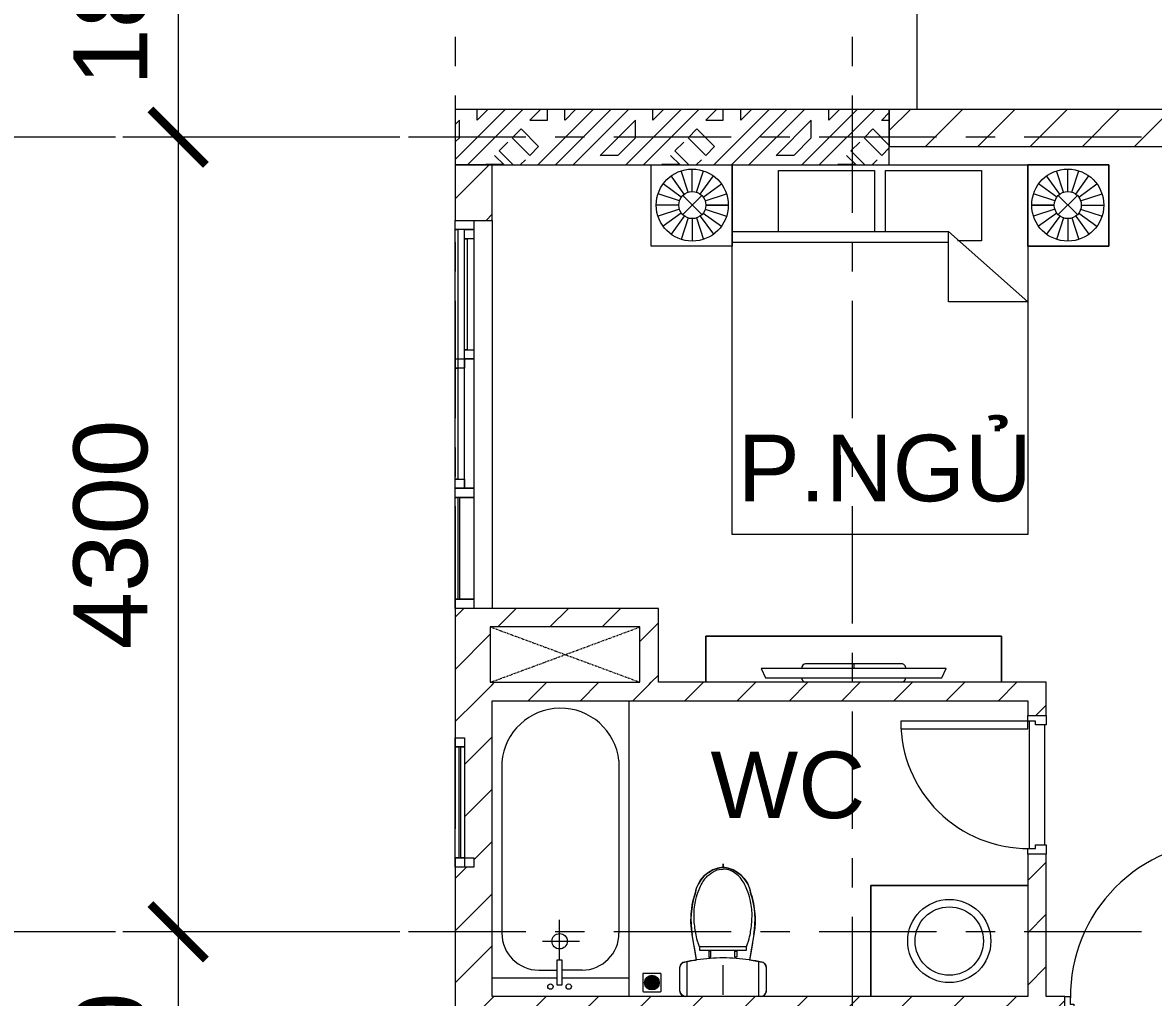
# Model space of a CAD drawing. Header units: millimetres. Extents: x -20144 to 104140, y -11426 to 48263.
# Drawn here: x -10842 to -4719, y 26495 to 31770 of the extents above; entities that cross this region are included whole.
import ezdxf

# ---------------------------------------------------------------- set-up
doc = ezdxf.new("R2010")
doc.units = ezdxf.units.MM
doc.linetypes.add('Dash', pattern=[6.35, 3.175, -3.175])
doc.linetypes.add('Grid Line', pattern=[22.225, 12.7, -3.175, 3.175, -3.175])
for name, color, linetype, lineweight in [('A-DETL-GENF', 31, 'Continuous', 5), ('A-DETL-GENF-HDLN', 161, 'Dash', 5), ('CHU', 181, 'Continuous', 5), ('CUA', 31, 'Continuous', 9), ('DIM', 1, 'Continuous', 5), ('HATCH-TUONG', 152, 'Continuous', 9), ('NET CAT', 3, 'Continuous', 5), ('NET-CAT', 3, 'Continuous', 9), ('NET-THAY', 2, 'Continuous', 15), ('THIET BI', 44, 'Continuous', 5), ('THIET-BI', 44, 'Continuous', 5), ('TRUC', 225, 'Continuous', 5)]:
    doc.layers.add(name, color=color, linetype=linetype, lineweight=lineweight)
doc.styles.add('Arial_2', font='arial_1.ttf', dxfattribs={"height": 360})
doc.styles.add('TA1', font='arial_1.ttf')
doc.dimstyles.new('D_200_KTx2', dxfattribs={"dimtxt": 400, "dimasz": 300, "dimexe": 300, "dimexo": 300, "dimgap": 160, "dimtad": 1, "dimdec": 0, "dimzin": 9, "dimtxsty": 'TA1', "dimblk": 'ARCHTICK', "dimcen": 1, "dimdle": 300, "dimclrd": 256, "dimclre": 256, "dimclrt": 7, "dimadec": 0, "dimazin": 0, "dimtfac": 1, "dimtdec": 0, "dimtix": 1, "dimtmove": 1, "dimatfit": 3, "dimldrblk": 'ARCHTICK', "dimfxl": 0, "dimtolj": 1, "dimtzin": 0, "dimlwd": -1, "dimlwe": -1, "dimarcsym": 0})
pattern_1 = [(45, (0, 0), (-141.4214, 141.4214), [])]

# ---------------------------------------------------------------- blocks, each defined once
blk = doc.blocks.new('CUA PHONG NGU - Type 1-494775-MẶT BẰNG TẦNG 4')
at = {"layer": 'CUA', "lineweight": 5}
for p, q in [((-348.5, -52.3), (-348.5, 47.7)), ((-348.5, 47.7), (-298.5, 47.7)), ((-298.5, 47.7), (-298.5, -11.3)), ((501.5, 47.7), (551.5, 47.7)), ((501.5, -11.3), (501.5, 47.7)), ((551.5, 47.7), (551.5, -52.3)), ((-318.5, -52.3), (-348.5, -52.3)), ((-318.5, -11.3), (-318.5, -52.3)), ((-298.5, -11.3), (-318.5, -11.3)), ((521.5, -11.3), (501.5, -11.3)), ((521.5, -52.3), (521.5, -11.3)), ((551.5, -52.3), (521.5, -52.3))]:
    blk.add_line(p, q, dxfattribs=at)
at = {"layer": 'CUA'}
for p, q in [((-277.5, -52.3), (-317.5, -52.3)), ((-317.5, -52.3), (-317.5, -890.3)), ((-277.5, -890.3), (-277.5, -52.3)), ((-317.5, -890.3), (-277.5, -890.3))]:
    blk.add_line(p, q, dxfattribs=at)
at = {"layer": 'CUA', "lineweight": 5}
blk.add_arc((-317.5, -52.3), 838, 270, 0.5, dxfattribs=at)
blk = doc.blocks.new('CUA WC - Type 1-827035-MẶT BẰNG TẦNG 4')
at = {"layer": 'CUA', "lineweight": 5}
for p, q in [((-273.5, -52.3), (-273.5, 47.7)), ((-273.5, 47.7), (-223.5, 47.7)), ((-223.5, 47.7), (-223.5, -11.3)), ((426.5, 47.7), (476.5, 47.7)), ((426.5, -11.3), (426.5, 47.7)), ((476.5, 47.7), (476.5, -52.3)), ((-243.5, -52.3), (-273.5, -52.3)), ((-243.5, -11.3), (-243.5, -52.3)), ((-223.5, -11.3), (-243.5, -11.3)), ((446.5, -11.3), (426.5, -11.3)), ((446.5, -52.3), (446.5, -11.3)), ((476.5, -52.3), (446.5, -52.3))]:
    blk.add_line(p, q, dxfattribs=at)
at = {"layer": 'CUA'}
for p, q in [((-202.5, -52.3), (-242.5, -52.3)), ((-242.5, -52.3), (-242.5, -740.3)), ((-202.5, -740.3), (-202.5, -52.3)), ((-242.5, -740.3), (-202.5, -740.3))]:
    blk.add_line(p, q, dxfattribs=at)
at = {"layer": 'CUA', "lineweight": 5}
blk.add_arc((-242.5, -52.3), 688, 270, 0.5, dxfattribs=at)
blk = doc.blocks.new('X-PHONG NGU 2 - X-PHONG NGU 2_Recovery_-933566-MẶT BẰNG TẦNG 4')
at = {"layer": 'CUA'}
for p, q in [((-1050, 100), (-1000, 100)), ((-1050, 0), (-1050, 100)), ((-1000, 100), (-450, 100)), ((-1000, 85), (-1000, 100)), ((-1000, 100), (-1000, 0)), ((-450, 85), (-1000, 85)), ((-1000, 75), (-450, 75)), ((-1000, 0), (-1000, 75)), ((-450, 100), (-450, 85)), ((-450, 100), (-400, 100)), ((-450, 0), (-450, 100)), ((-450, 75), (-450, 0)), ((-400, 100), (-350, 100)), ((-400, 50), (-400, 100)), ((-400, 100), (-400, 0)), ((-350, 100), (250, 100)), ((-350, 85), (-350, 100)), ((-350, 100), (-350, 50)), ((250, 85), (-350, 85)), ((250, 100), (1000, 100)), ((250, 85), (250, 100)), ((250, 100), (250, 85)), ((250, 100), (300, 100)), ((250, 50), (250, 100)), ((1000, 85), (250, 85)), ((300, 100), (300, 50)), ((1000, 100), (1000, 85)), ((1000, 100), (1050, 100)), ((1000, 0), (1000, 100)), ((1050, 100), (1050, 0)), ((-1000, 0), (-1050, 0)), ((-450, 0), (-1000, 0)), ((-400, 0), (-450, 0)), ((-400, 50), (300, 50)), ((-400, 0), (-400, 50)), ((-350, 50), (-400, 50)), ((300, 0), (-400, 0)), ((300, 50), (250, 50)), ((300, 50), (300, 0)), ((300, 50), (350, 50)), ((300, 0), (300, 50)), ((350, 0), (300, 0)), ((350, 50), (950, 50)), ((350, 35), (350, 50)), ((350, 50), (350, 0)), ((950, 35), (350, 35)), ((950, 0), (350, 0)), ((950, 50), (950, 35)), ((950, 50), (1000, 50)), ((950, 0), (950, 50)), ((1000, 0), (950, 0)), ((1000, 50), (1000, 0)), ((1050, 0), (1000, 0))]:
    blk.add_line(p, q, dxfattribs=at)
blk = doc.blocks.new('X-PHONG WC - X-PHONG WC 3-933577-MẶT BẰNG TẦNG 4')
at = {"layer": 'CUA'}
for p, q in [((300, 0), (350, 0)), ((300, -100), (300, 0)), ((350, 0), (350, -100)), ((-350, -50), (-300, -50)), ((-350, -100), (-350, -50)), ((-350, -50), (350, -50)), ((-350, -100), (-350, -50)), ((-300, -50), (300, -50)), ((-300, -70), (-300, -50)), ((-300, -50), (-300, -100)), ((300, -50), (300, -70)), ((350, -50), (350, -100)), ((-300, -100), (-350, -100)), ((350, -100), (-350, -100)), ((300, -70), (-300, -70)), ((-300, -80), (300, -80)), ((-300, -100), (-300, -80)), ((300, -100), (-300, -100)), ((300, -80), (300, -100)), ((350, -100), (300, -100))]:
    blk.add_line(p, q, dxfattribs=at)
blk = doc.blocks.new('X-GIUONG - X-GIUONG 1-V24-MẶT BẰNG TẦNG 4')
at = {"layer": 'THIET BI'}
for p, q in [((-800, 2000), (800, 2000)), ((-800, 0), (-800, 2000)), ((-800, 0), (-800, 2000)), ((-800, 2000), (800, 2000)), ((800, 2000), (800, 0)), ((800, 2000), (800, 0)), ((-800, 740), (-370, 740)), ((-370, 360), (-800, 740)), ((-370, 740), (-370, 360)), ((-1239, 439), (-800, 439)), ((-1239, 0), (-1239, 439)), ((-1239, 439), (-1239, 0)), ((-800, 439), (-1239, 439)), ((-800, 439), (-800, 0)), ((-800, 0), (-800, 439)), ((800, 439), (1239, 439)), ((800, 0), (800, 439)), ((800, 439), (1239, 439)), ((800, 0), (800, 439)), ((1239, 439), (1239, 0)), ((1239, 439), (1239, 0)), ((-1059.6, 276.6), (-1131.2, 375.2)), ((-1039.2, 287), (-1076.9, 402.9)), ((-1016.6, 290.5), (-1016.6, 412.5)), ((-993.9, 287), (-956.3, 402.9)), ((-973.5, 276.6), (-901.9, 375.2)), ((-550, 410), (-420, 410)), ((-550, 30), (-550, 410)), ((-370, 420), (800, 420)), ((973.5, 276.6), (901.9, 375.2)), ((993.9, 287), (956.3, 402.9)), ((1016.6, 290.5), (1016.6, 412.5)), ((1039.2, 287), (1076.9, 402.9)), ((1059.6, 276.6), (1131.2, 375.2)), ((-1075.8, 260.4), (-1174.4, 332.1)), ((-957.4, 260.4), (-858.7, 332.1)), ((800, 360), (-370, 360)), ((-30, 360), (-30, 30)), ((30, 30), (30, 360)), ((550, 360), (550, 30)), ((957.4, 260.4), (858.7, 332.1)), ((1075.8, 260.4), (1174.4, 332.1)), ((-1086.1, 240), (-1202.1, 277.7)), ((-1068.3, 269.1), (-964.8, 165.6)), ((-1068.3, 165.6), (-964.8, 269.1)), ((-947, 240), (-831, 277.7)), ((947, 240), (831, 277.7)), ((1068.3, 269.1), (964.8, 165.6)), ((1068.3, 165.6), (964.8, 269.1)), ((1086.1, 240), (1202.1, 277.7)), ((-1089.7, 217.4), (-1211.7, 217.4)), ((-1086.1, 194.8), (-1202.1, 157.1)), ((-947, 194.8), (-831, 157.1)), ((-943.4, 217.4), (-821.4, 217.4)), ((-821.4, 217.4), (-943.4, 217.4)), ((943.4, 217.4), (821.4, 217.4)), ((821.4, 217.4), (943.4, 217.4)), ((947, 194.8), (831, 157.1)), ((1086.1, 194.8), (1202.1, 157.1)), ((1089.7, 217.4), (1211.7, 217.4)), ((-1075.8, 174.4), (-1174.4, 102.7)), ((-1059.6, 158.2), (-1131.2, 59.5)), ((-1039.2, 147.8), (-1076.9, 31.8)), ((-1016.6, 144.2), (-1016.6, 22.2)), ((-993.9, 147.8), (-956.3, 31.8)), ((-973.5, 158.2), (-901.9, 59.5)), ((-957.4, 174.4), (-858.7, 102.7)), ((957.4, 174.4), (858.7, 102.7)), ((973.5, 158.2), (901.9, 59.5)), ((993.9, 147.8), (956.3, 31.8)), ((1016.6, 144.2), (1016.6, 22.2)), ((1039.2, 147.8), (1076.9, 31.8)), ((1059.6, 158.2), (1131.2, 59.5)), ((1075.8, 174.4), (1174.4, 102.7)), ((-800, 0), (-1239, 0)), ((-1239, 0), (-800, 0)), ((-50, 0), (-800, 0)), ((-50, 0), (-800, 0)), ((-30, 30), (-550, 30)), ((550, 30), (30, 30))]:
    blk.add_line(p, q, dxfattribs=at)
for centre, radius in [((-1016.6, 217.4), 195.1), ((1016.6, 217.4), 195.1), ((-1016.6, 217.4), 73.2), ((1016.6, 217.4), 73.2)]:
    blk.add_circle(centre, radius, dxfattribs=at)
blk = doc.blocks.new('X-TV - X-TV 3-933586-MẶT BẰNG TẦNG 4')
at = {"layer": 'THIET BI'}
for p, q in [((0, -250), (0, 0)), ((0, 0), (0, -250)), ((1600, 0), (1600, -250)), ((1600, -250), (1600, 0)), ((322.5, -25), (300, -75)), ((1277.5, -25), (322.5, -25)), ((1300, -75), (1277.5, -25)), ((300, -75), (1300, -75)), ((540, -100), (1060, -100)), ((800, -100), (800, -75)), ((1600, -250), (0, -250)), ((0, -250), (1600, -250))]:
    blk.add_line(p, q, dxfattribs=at)
for centre, start_param, end_param in [((540, -25), 0, 1.570796), ((1060, -25), 4.712389, 6.283185), ((540, -75), 1.570796, 3.141593), ((1060, -75), 3.141593, 4.712389)]:
    blk.add_ellipse(centre, major_axis=(0, 25), ratio=0.9, start_param=start_param, end_param=end_param, dxfattribs=at)
blk = doc.blocks.new('X-XI - X-XI-933589-MẶT BẰNG TẦNG 4')
at = {"layer": 'THIET-BI'}
for p, q in [((-87.5, 664.8), (-69.9, 676.9)), ((-69.9, 676.9), (-49.6, 687.2)), ((-49.6, 687.2), (-19.9, 696.9)), ((-19.9, 696.9), (0, 700.2)), ((0, 717.2), (0, 712.5)), ((0, 716.9), (0, 717.2)), ((0, 710.2), (0, 716.9)), ((0, 702.7), (0, 715.9)), ((0, 712.5), (0, 700.2)), ((0, 700.3), (0, 710.2)), ((0, 700.2), (0, 702.7)), ((0, 700.2), (34.6, 692.9)), ((34.6, 692.9), (60.8, 681.9)), ((60.8, 681.9), (86, 665.9)), ((-143.5, 587), (-131.8, 612.8)), ((-131.8, 612.8), (-121.7, 628.9)), ((-121.7, 628.9), (-100.2, 653.8)), ((-100.2, 653.8), (-87.5, 664.8)), ((86, 665.9), (100.2, 653.8)), ((100.2, 653.8), (114.1, 638.9)), ((114.1, 638.9), (131.6, 613.2)), ((131.6, 613.2), (145.5, 581)), ((-161.1, 520.9), (-151.4, 555.9)), ((-151.4, 555.9), (-143.5, 587)), ((145.5, 581), (151.4, 555.9)), ((151.4, 555.9), (155.1, 543.7)), ((-169.6, 474.8), (-166.5, 495.3)), ((-166.5, 495.3), (-161.1, 520.9)), ((155.1, 543.7), (161.7, 518.5)), ((161.7, 518.5), (165.2, 502.3)), ((165.2, 502.3), (172.5, 446.5)), ((-173.5, 402.2), (-173.1, 436.1)), ((-173.1, 436.1), (-172.5, 446.5)), ((-172.5, 446.5), (-169.6, 474.8)), ((172.5, 446.5), (173.5, 426.5)), ((-172.5, 383), (-173.5, 402.2)), ((-171, 365.1), (-172.5, 383)), ((171.6, 371), (166.7, 335.2)), ((173.2, 395.8), (171.6, 371)), ((173.5, 426.5), (173.2, 395.8)), ((-168.9, 349), (-171, 365.1)), ((-164.6, 322), (-168.9, 349)), ((-143.8, 197.5), (-166.7, 335.2)), ((-143.8, 197.5), (-166.7, 335.2)), ((-161.5, 303.8), (-164.6, 322)), ((166.7, 335.2), (143.8, 197.5)), ((166.7, 335.2), (143.8, 197.5)), ((166.7, 335.2), (161.7, 304.9)), ((-157.7, 280.9), (-161.5, 303.8)), ((-155.3, 266.3), (-157.7, 280.9)), ((-147.8, 221.1), (-155.3, 266.3)), ((-8.6, 267.8), (-127.7, 267.8)), ((-127.7, 267.8), (-127.7, 249.9)), ((-127.7, 249.9), (127.7, 249.9)), ((-76.6, 245), (-76.6, 213.5)), ((-66.1, 245), (-76.6, 245)), ((-66.1, 213.5), (-66.1, 245)), ((127.7, 267.8), (-8.6, 267.8)), ((64, 245), (74.4, 245)), ((64, 213.5), (64, 245)), ((74.4, 245), (74.4, 213.5)), ((127.7, 249.9), (127.7, 267.8)), ((151.8, 245.3), (146.9, 216.1)), ((157.2, 277.8), (151.8, 245.3)), ((161.7, 304.9), (157.2, 277.8)), ((-224.2, 178.9), (-216.9, 183.9)), ((-216.9, 183.9), (-209.4, 186.4)), ((-209.4, 186.4), (-202.4, 187.7)), ((-202.4, 187.7), (-192, 189.7)), ((-194.6, 0), (-194.6, 185.7)), ((-192, 189.7), (-184.2, 191.1)), ((-184.2, 191.1), (-168, 193.8)), ((-168, 193.8), (-149.9, 196.6)), ((-149.9, 196.6), (-143.8, 197.5)), ((-143.8, 197.5), (-147.8, 221.1)), ((-76.6, 213.5), (-66.1, 213.5)), ((74.4, 213.5), (64, 213.5)), ((146.9, 216.1), (143.8, 197.5)), ((143.8, 197.5), (212.9, 185.5)), ((194.6, 0), (194.6, 186.1)), ((212.9, 185.5), (220.8, 181.7)), ((-233.2, 157.9), (-232.9, 162.1)), ((-233.2, 29), (-233.2, 157.9)), ((-233.2, 29), (-233.2, 157.9)), ((-233.2, 45), (-233.2, 157.9)), ((-232.9, 162.1), (-231, 169.1)), ((-231, 169.1), (-228, 174.5)), ((-228, 174.5), (-224.2, 178.9)), ((0, 9.4), (0, 169.7)), ((220.8, 181.7), (226.5, 176.5)), ((226.5, 176.5), (231.9, 166.7)), ((231.9, 166.7), (233.2, 157.9)), ((233.2, 157.9), (233.2, 29)), ((233.2, 157.9), (233.2, 29)), ((233.2, 157.9), (233.2, 29)), ((-233.2, 33.2), (-233.2, 45)), ((-230.6, 16.8), (-233.2, 33.2)), ((-227.9, 12.2), (-230.6, 16.8)), ((-222, 6.1), (-227.9, 12.2)), ((-212.4, 1.2), (-222, 6.1)), ((-204.3, 0), (-212.4, 1.2)), ((215, 2.1), (204.3, 0)), ((219.3, 4.2), (215, 2.1)), ((224.8, 8.5), (219.3, 4.2)), ((227.7, 12), (224.8, 8.5)), ((231.6, 19.3), (227.7, 12)), ((233.2, 29), (231.6, 19.3))]:
    blk.add_line(p, q, dxfattribs=at)
for centre, radius, start, end in [((18.2, 529.6), 171.6, 96.09021, 171.17334), ((18.2, 529.6), 171.6, 96.09021, 171.17334), ((-18.2, 529.6), 171.6, 8.82666, 83.90979), ((-18.2, 529.6), 171.6, 8.82666, 83.90979), ((287.1, 414.4), 460.7, 162.11444, 189.90594), ((287.1, 414.4), 460.7, 162.11444, 189.90594), ((-287.1, 414.4), 460.7, 350.09406, 17.88556), ((-287.1, 414.4), 460.7, 350.09406, 17.88556), ((-204.3, 157.9), 29, 100.14013, 180), ((-204.3, 157.9), 29, 100.14013, 180), ((18.1, -960), 1168.8, 97.96525, 101.22378), ((18.1, -960), 1168.8, 97.96525, 101.22378), ((18.1, -960), 1168.8, 90.83667, 97.85533), ((-16, -957.7), 1166.4, 82.23174, 89.16252), ((-18.1, -960), 1168.8, 78.77622, 82.03475), ((-18.1, -960), 1168.8, 78.77622, 82.03475), ((204.3, 157.9), 29, 0, 79.85987), ((204.3, 157.9), 29, 0, 79.85987), ((-204.3, 29), 29, 180, 270), ((-204.3, 29), 29, 180, 270), ((204.3, 29), 29, 270, 0), ((204.3, 29), 29, 270, 360)]:
    blk.add_arc(centre, radius, start, end, dxfattribs=at)
for points in [[(-127.7, 267.8), (-143.4, 315.6), (-152.2, 364.8), (-160.3, 442.2), (-151, 516.8), (-129.6, 585.3), (-93.5, 652), (-37.5, 689.3), (-2.9, 689.4), (0, 689.4)], [(127.7, 267.8), (143.4, 315.6), (152.2, 364.8), (160.3, 442.2), (151, 516.8), (129.6, 585.3), (93.5, 652), (37.5, 689.3), (2.9, 689.4), (0, 689.4)]]:
    blk.add_open_spline(points, degree=3, knots=[12.724379, 12.724379, 12.724379, 12.724379, 75.096459, 151.912755, 228.70098, 282.501534, 351.034079, 439.49288, 447.51098, 447.51098, 447.51098, 447.51098], dxfattribs=at)
blk = doc.blocks.new('X-LA3 - X-LA 6-933642-MẶT BẰNG TẦNG 4')
at = {"layer": 'THIET-BI'}
for p, q in [((-425, 600), (425, 600)), ((-425, 0), (-425, 600)), ((425, 600), (-425, 600)), ((-425, 600), (-425, 0))]:
    blk.add_line(p, q, dxfattribs=at)
for radius in [225, 185]:
    blk.add_circle((0, 300), radius, dxfattribs=at)
blk = doc.blocks.new('X-BON TAM - X-BON TAM-933694-MẶT BẰNG TẦNG 4')
at = {"layer": 'THIET-BI'}
for p, q in [((375, 1600), (375, 0)), ((375, 1600), (375, 0)), ((-312.7, 1267.8), (-312.7, 342.6)), ((321.7, 1276.1), (321.7, 342.6)), ((0, 198.5), (0, 415.4)), ((-91.8, 298.7), (108.5, 298.7)), ((-12.9, 198.5), (12.9, 198.5)), ((-12.9, 61.4), (-12.9, 198.5)), ((12.9, 198.5), (12.9, 61.4)), ((-112.7, 142.6), (-12.9, 142.6)), ((121.7, 142.6), (12.9, 142.6)), ((-365, 100), (-12.9, 100)), ((12.9, 61.4), (-12.9, 61.4)), ((12.9, 100), (375, 100))]:
    blk.add_line(p, q, dxfattribs=at)
for centre, radius in [((0, 298.7), 41.7), ((-49.4, 53.5), 14.5), ((49.4, 53.5), 14.5)]:
    blk.add_circle(centre, radius, dxfattribs=at)
for centre, radius, start, end in [((4.9, 1241.3), 318.7, 6.26491, 175.2417), ((-112.7, 342.6), 200, 180, 270), ((121.7, 342.6), 200, 270, 0)]:
    blk.add_arc(centre, radius, start, end, dxfattribs=at)
blk = doc.blocks.new('X-PHEU - X-PHEU-919064-MẶT BẰNG TẦNG 4')
at = {"layer": 'THIET-BI'}
for p, q in [((25, -29), (25, -121)), ((121, -25), (29, -25)), ((42.5, -90.5), (42.5, -59.5)), ((47.5, -51.8), (47.5, -98.2)), ((52.5, -103.1), (52.5, -46.9)), ((57.5, -43.5), (57.5, -106.5)), ((62.5, -108.8), (62.5, -41.2)), ((67.5, -39.8), (67.5, -110.2)), ((72.5, -71.9), (72.5, -39.1)), ((77.5, -39.1), (77.5, -71.9)), ((82.5, -110.2), (82.5, -39.8)), ((87.5, -41.2), (87.5, -108.8)), ((92.5, -106.5), (92.5, -43.5)), ((97.5, -46.9), (97.5, -103.1)), ((102.5, -98.2), (102.5, -51.8)), ((107.5, -59.5), (107.5, -90.5)), ((125, -121), (125, -29)), ((72.5, -110.9), (72.5, -78.1)), ((77.5, -78.1), (77.5, -110.9)), ((29, -125), (121, -125))]:
    blk.add_line(p, q, dxfattribs=at)
blk.add_circle((75, -75), 40, dxfattribs=at)
for centre, radius, start, end in [((29, -29), 4, 90, 180), ((75, -75), 36, 139.80824, 154.52563), ((75, -75), 36, 119.0853, 128.68219), ((75, -75), 36, 102.0247, 110.31751), ((75, -75), 36, 90, 93.98208), ((75, -75), 36, 86.01792, 90), ((75, -75), 36, 69.68249, 77.9753), ((75, -75), 36, 51.31781, 60.9147), ((75, -75), 36, 25.47437, 40.19176), ((121, -29), 4, 0, 90), ((29, -121), 4, 180, 270), ((75, -75), 36, 205.47437, 220.19176), ((75, -75), 36, 231.31781, 240.9147), ((75, -75), 36, 249.68249, 257.9753), ((75, -75), 4, 128.68219, 231.31781), ((75, -75), 36, 266.01792, 270), ((75, -75), 36, 270, 273.98208), ((75, -75), 4, 308.68219, 51.31781), ((75, -75), 36, 282.0247, 290.31751), ((75, -75), 36, 299.0853, 308.68219), ((75, -75), 36, 319.80824, 334.52563), ((121, -121), 4, 270, 0)]:
    blk.add_arc(centre, radius, start, end, dxfattribs=at)
blk = doc.blocks.new('Family1 - Family1-919322-MẶT BẰNG TẦNG 4')
at = {"layer": 'A-DETL-GENF'}
for p, q in [((810, 0), (0, 0)), ((0, 0), (0, -300)), ((810, -300), (810, 0)), ((0, -300), (810, -300))]:
    blk.add_line(p, q, dxfattribs=at)
at = {"layer": 'A-DETL-GENF-HDLN'}
for p, q in [((0, 0), (810, -299.2)), ((0, -300), (810, -0.8))]:
    blk.add_line(p, q, dxfattribs=at)
blk = doc.blocks.new('_ARCHTICK')
at = {"color": 0, "linetype": 'ByBlock', "const_width": 0.15}
blk.add_lwpolyline([(-0.5, -0.5), (0.5, 0.5)], dxfattribs=at)
blk = doc.blocks.new('*D333')
at = {"layer": 'Defpoints', "color": 0, "transparency": 16777216}
for p in [(-8499.5, 32949.9), (-9999.5, 31149.9), (-8499.5, 31149.9)]:
    blk.add_point(p, dxfattribs=at)
at = {"layer": 'DIM', "transparency": 16777216}
for p, q in [((-9999.5, 33249.9), (-9999.5, 30849.9)), ((-8799.5, 32949.9), (-10299.5, 32949.9)), ((-8799.5, 31149.9), (-10299.5, 31149.9))]:
    blk.add_line(p, q, dxfattribs=at)
at = {"layer": 'DIM', "transparency": 16777216, "xscale": 300, "yscale": 300, "zscale": 300}
for p, rotation in [((-9999.5, 32949.9), 90), ((-9999.5, 31149.9), 270)]:
    blk.add_blockref('_ARCHTICK', p, dxfattribs=dict(at, rotation=rotation))
at = {"layer": 'DIM', "color": 7, "transparency": 16777216, "insert": (-10363.7, 32049.9), "char_height": 400, "attachment_point": 5, "rotation": 90, "style": 'TA1'}
blk.add_mtext('\\A1;1800', dxfattribs=at)
blk = doc.blocks.new('*D334')
at = {"layer": 'Defpoints', "color": 0, "transparency": 16777216}
for p in [(-8499.5, 31149.9), (-9999.5, 26849.9), (-8499.5, 26849.9)]:
    blk.add_point(p, dxfattribs=at)
at = {"layer": 'DIM', "transparency": 16777216}
for p, q in [((-9999.5, 31449.9), (-9999.5, 26549.9)), ((-8799.5, 31149.9), (-10299.5, 31149.9)), ((-8799.5, 26849.9), (-10299.5, 26849.9))]:
    blk.add_line(p, q, dxfattribs=at)
at = {"layer": 'DIM', "transparency": 16777216, "xscale": 300, "yscale": 300, "zscale": 300}
for p, rotation in [((-9999.5, 31149.9), 90), ((-9999.5, 26849.9), 270)]:
    blk.add_blockref('_ARCHTICK', p, dxfattribs=dict(at, rotation=rotation))
at = {"layer": 'DIM', "color": 7, "transparency": 16777216, "insert": (-10363.8, 28999.9), "char_height": 400, "attachment_point": 5, "rotation": 90, "style": 'TA1'}
blk.add_mtext('\\A1;4300', dxfattribs=at)
blk = doc.blocks.new('*D335')
at = {"layer": 'Defpoints', "color": 0, "transparency": 16777216}
for p in [(-8499.5, 26849.9), (-9999.5, 24949.9), (-8499.5, 24949.9)]:
    blk.add_point(p, dxfattribs=at)
at = {"layer": 'DIM', "transparency": 16777216}
for p, q in [((-9999.5, 27149.9), (-9999.5, 24649.9)), ((-8799.5, 26849.9), (-10299.5, 26849.9)), ((-8799.5, 24949.9), (-10299.5, 24949.9))]:
    blk.add_line(p, q, dxfattribs=at)
at = {"layer": 'DIM', "transparency": 16777216, "xscale": 300, "yscale": 300, "zscale": 300}
for p, rotation in [((-9999.5, 26849.9), 90), ((-9999.5, 24949.9), 270)]:
    blk.add_blockref('_ARCHTICK', p, dxfattribs=dict(at, rotation=rotation))
at = {"layer": 'DIM', "color": 7, "transparency": 16777216, "insert": (-10363.7, 25899.9), "char_height": 400, "attachment_point": 5, "rotation": 90, "style": 'TA1'}
blk.add_mtext('\\A1;1900', dxfattribs=at)
blk = doc.blocks.new('*D350')
at = {"layer": 'Defpoints', "color": 0, "transparency": 16777216}
for p in [(-8499.5, 42599.9), (-11399.5, -0.1), (-8499.5, -0.1)]:
    blk.add_point(p, dxfattribs=at)
at = {"layer": 'DIM', "transparency": 16777216}
for p, q in [((-11399.5, 42899.9), (-11399.5, -300.1)), ((-8799.5, 42599.9), (-11699.5, 42599.9)), ((-8799.5, -0.1), (-11699.5, -0.1))]:
    blk.add_line(p, q, dxfattribs=at)
at = {"layer": 'DIM', "transparency": 16777216, "xscale": 300, "yscale": 300, "zscale": 300}
for p, rotation in [((-11399.5, 42599.9), 90), ((-11399.5, -0.1), 270)]:
    blk.add_blockref('_ARCHTICK', p, dxfattribs=dict(at, rotation=rotation))
at = {"layer": 'DIM', "color": 7, "transparency": 16777216, "insert": (-11763.7, 21299.9), "char_height": 400, "attachment_point": 5, "rotation": 90, "style": 'TA1'}
blk.add_mtext('\\A1;42600', dxfattribs=at)

msp = doc.modelspace()

# ---------------------------------------------------------------- hatches: boundary and pattern name
at = {"layer": 'HATCH-TUONG', "lineweight": 5}
h = msp.add_hatch(dxfattribs=at)
h.set_pattern_fill('FP_6', color=256, style=0, pattern_type=2)
h.set_pattern_definition(pattern_1)
h.paths.add_polyline_path([(-6149.5, 31099.9), (-4199.5, 31099.9), (-4199.5, 31299.9), (-6149.5, 31299.9)], flags=0)
h = msp.add_hatch(dxfattribs=at)
h.set_pattern_fill('FP_6', color=256, style=0, pattern_type=2)
h.set_pattern_definition(pattern_1)
h.paths.add_polyline_path([(-8399.5, 28549.9), (-8299.5, 28549.9), (-8299.5, 28599.9), (-8499.5, 28599.9), (-8499.5, 28549.9)], flags=0)
h.paths.add_polyline_path([(-8499.5, 30699.9), (-8299.5, 30699.9), (-8299.5, 30999.9), (-8499.5, 30999.9)], flags=0)
h = msp.add_hatch(dxfattribs=at)
h.set_pattern_fill('FP_6', color=256, style=0, pattern_type=2)
h.set_pattern_definition(pattern_1)
h.paths.add_polyline_path([(-7499.5, 28499.9), (-7399.5, 28499.9), (-7399.5, 28599.9), (-8299.5, 28599.9), (-8299.5, 28499.9), (-8211.5, 28499.9)], flags=0)
h = msp.add_hatch(dxfattribs=at)
h.set_pattern_fill('FP_6', color=256, style=0, pattern_type=2)
h.set_pattern_definition(pattern_1)
h.paths.add_polyline_path([(-8499.5, 28099.9), (-8299.5, 28099.9), (-8299.5, 28199.9), (-8309.5, 28199.9), (-8309.5, 28499.9), (-8299.5, 28499.9), (-8299.5, 28549.9), (-8499.5, 28549.9)], flags=0)
h = msp.add_hatch(dxfattribs=at)
h.set_pattern_fill('FP_6', color=256, style=0, pattern_type=2)
h.set_pattern_definition(pattern_1)
h.paths.add_polyline_path([(-7449.5, 28199.9), (-7399.5, 28199.9), (-7399.5, 28499.9), (-7499.5, 28499.9), (-7499.5, 28199.9)], flags=0)
h = msp.add_hatch(dxfattribs=at)
h.set_pattern_fill('FP_6', color=256, style=0, pattern_type=2)
h.set_pattern_definition(pattern_1)
h.paths.add_polyline_path([(-7449.5, 28099.9), (-7449.5, 28199.9), (-8299.5, 28199.9), (-8299.5, 28099.9), (-7499.5, 28099.9)], flags=0)
h = msp.add_hatch(dxfattribs=at)
h.set_pattern_fill('FP_6', color=256, style=0, pattern_type=2)
h.set_pattern_definition(pattern_1)
h.paths.add_polyline_path([(-7449.5, 28099.9), (-5399.5, 28099.9), (-5399.5, 28199.9), (-7449.5, 28199.9)], flags=0)
h = msp.add_hatch(dxfattribs=at)
h.set_pattern_fill('FP_6', color=256, style=0, pattern_type=2)
h.set_pattern_definition(pattern_1)
h.paths.add_polyline_path([(-5399.5, 26499.9), (-5299.5, 26499.9), (-5299.5, 27269.9), (-5399.5, 27269.9)], flags=0)
h.paths.add_polyline_path([(-5358.4, 28019.9), (-5299.5, 28019.9), (-5299.5, 28199.9), (-5399.5, 28199.9), (-5399.5, 28019.9)], flags=0)
h = msp.add_hatch(dxfattribs=at)
h.set_pattern_fill('FP_6', color=256, style=0, pattern_type=2)
h.set_pattern_definition(pattern_1)
h.paths.add_polyline_path([(-8499.5, 21999.9), (-8299.5, 21999.9), (-8299.5, 22499.9), (-8499.5, 22499.9)], flags=0)
h.paths.add_polyline_path([(-8499.5, 24199.9), (-8299.5, 24199.9), (-8299.5, 28099.9), (-8499.5, 28099.9), (-8499.5, 27899.9), (-8449.5, 27899.9), (-8449.5, 27249.9), (-8399.5, 27249.9), (-8399.5, 27199.9), (-8499.5, 27199.9), (-8499.5, 25599.9), (-8449.5, 25599.9), (-8449.5, 24849.9), (-8399.5, 24849.9), (-8399.5, 24799.9), (-8499.5, 24799.9)], flags=0)
h = msp.add_hatch(dxfattribs=at)
h.set_pattern_fill('FP_6', color=256, style=0, pattern_type=2)
h.set_pattern_definition(pattern_1)
h.paths.add_polyline_path([(-5358.4, 26399.9), (-5199.5, 26399.9), (-5199.5, 26499.9), (-8299.5, 26499.9), (-8299.5, 26399.9), (-5899.5, 26399.9)], flags=0)
h.paths.add_polyline_path([(-4299.5, 26399.9), (-3499.5, 26399.9), (-3499.5, 26499.9), (-4299.5, 26499.9)], flags=0)
at = {"layer": 'NET CAT'}
h = msp.add_hatch(dxfattribs=at)
h.set_pattern_fill('FP_1', color=256, style=0, pattern_type=2)
h.set_pattern_definition([(45, (95.25, 0), (-476.246, 476.246), []), (45, (190.5, 0), (-476.246, 476.246), []), (45, (0, 0), (-476.246, 476.246), []), (45, (476.25, 0), (-476.246, 476.246), []), (45, (571.5, 0), (-476.246, 476.246), []), (0, (381, 95.25), (0, 952.5), [95.25, -857.25]), (0, (476.25, 190.5), (0, 952.5), [95.25, -857.25]), (45, (381, 95.25), (0, 952.491), [134.683, -1212.342]), (45, (476.25, 95.25), (0, 952.491), [134.683, -1212.342]), (0, (381, 95.25), (0, 952.5), [95.25, -857.25]), (90, (-95.25, 95.25), (-952.5, 6e-14), [95.25, -857.25]), (90, (0, 95.25), (-952.5, 6e-14), [190.5, -762]), (45, (-95.25, 190.5), (0, 952.491), [134.683, -1212.342]), (90, (762, 381), (-952.5, 6e-14), [95.25, -857.25]), (0, (666.75, 381), (0, 952.5), [95.25, -857.25]), (45, (666.75, 381), (0, 952.491), [134.683, -1212.342]), (0, (857.25, 95.25), (0, 952.5), [95.25, -857.25]), (0, (857.25, 571.5), (0, 952.5), [95.25, -857.25]), (90, (1047.75, 666.75), (-952.5, 6e-14), [95.25, -857.25]), (45, (857.25, 571.5), (0, 952.491), [269.367, -1077.658]), (45, (952.5, 571.5), (0, 952.491), [134.683, -1212.342]), (45, (1143, 762), (0, 952.491), [134.683, -1212.342]), (0, (1143, 857.25), (0, 952.5), [95.25, -857.25]), (90, (1143, 762), (-952.5, 6e-14), [95.25, -857.25]), (0, (476.25, 762), (0, 952.5), [95.25, -857.25]), (0, (666.75, 857.25), (0, 952.5), [95.25, -857.25]), (90, (571.5, 762), (-952.5, 6e-14), [95.25, -857.25]), (90, (666.75, 762), (-952.5, 6e-14), [95.25, -857.25]), (45, (476.25, 762), (0, 952.491), [134.683, -1212.342]), (45, (666.75, 762), (0, 952.491), [134.683, -1212.342]), (135, (119, 214.8), (-952.491, 6e-14), [134.683, -1212.342]), (135, (238.1, 333.4), (-952.491, 6e-14), [134.683, -1212.342]), (135, (309.56, 404.8), (-952.491, 6e-14), [134.683, -1212.342]), (135, (333.4, 428.6), (-952.491, 6e-14), [134.683, -1212.342]), (135, (381, 476.25), (-952.491, 6e-14), [134.683, -1212.342]), (135, (404.8, 500.06), (-952.491, 6e-14), [134.683, -1212.342]), (135, (476.25, 571.5), (-952.491, 6e-14), [134.683, -1212.342]), (135, (523.9, 619.1), (-952.491, 6e-14), [134.683, -1212.342]), (45, (119, 214.8), (0, 952.491), [95.25, -1251.775]), (45, (238.1, 333.4), (0, 952.491), [67.36, -1279.665]), (45, (404.8, 500.06), (0, 952.491), [67.36, -1279.665]), (45, (309.56, 595.3), (0, 952.491), [67.36, -1279.665]), (45, (476.25, 571.5), (0, 952.491), [67.36, -1279.665]), (45, (381, 666.75), (0, 952.491), [67.36, -1279.665]), (0, (24.2, 309.5), (0, 952.5), [190.043, -762.457]), (0, (238.1, 523.9), (0, 952.5), [95.25, -857.25])])
h.paths.add_polyline_path([(-6149.5, 30999.9), (-6149.5, 31299.9), (-8499.5, 31299.9), (-8499.5, 30999.9), (-8211.5, 30999.9)], flags=0)

# ---------------------------------------------------------------- linework, layer by layer
at = {"layer": 'NET CAT', "lineweight": 13}
for p, q in [((-6149.5, 31299.9), (-8499.5, 31299.9)), ((-8499.5, 31299.9), (-8499.5, 30999.9)), ((-6149.5, 30999.9), (-6149.5, 31299.9)), ((-8499.5, 30999.9), (-6149.5, 30999.9))]:
    msp.add_line(p, q, dxfattribs=at)
at = {"layer": 'NET-CAT', "lineweight": 15}
for p, q in [((-4199.5, 31299.9), (-6149.5, 31299.9)), ((-6149.5, 31299.9), (-6149.5, 31099.9)), ((-6149.5, 31099.9), (-4199.5, 31099.9)), ((-8499.5, 30999.9), (-8499.5, 30699.9)), ((-8299.5, 30999.9), (-8499.5, 30999.9)), ((-8299.5, 30699.9), (-8299.5, 30999.9)), ((-8399.5, 30699.9), (-8299.5, 30699.9)), ((-8499.5, 28599.9), (-8499.5, 28549.9)), ((-8299.5, 28599.9), (-8399.5, 28599.9)), ((-7399.5, 28599.9), (-8299.5, 28599.9)), ((-7399.5, 28499.9), (-7399.5, 28599.9)), ((-8499.5, 28549.9), (-8499.5, 28099.9)), ((-7399.5, 28199.9), (-7399.5, 28499.9)), ((-5399.5, 28199.9), (-7399.5, 28199.9)), ((-5299.5, 28199.9), (-5399.5, 28199.9)), ((-5299.5, 28019.9), (-5299.5, 28199.9)), ((-8499.5, 28099.9), (-8499.5, 27899.9)), ((-8299.5, 28099.9), (-7449.5, 28099.9)), ((-8299.5, 26499.9), (-8299.5, 28099.9)), ((-7449.5, 28099.9), (-5399.5, 28099.9)), ((-5399.5, 28099.9), (-5399.5, 28019.9)), ((-5399.5, 28019.9), (-5299.5, 28019.9)), ((-5299.5, 27269.9), (-5399.5, 27269.9)), ((-5399.5, 27269.9), (-5399.5, 26499.9)), ((-5299.5, 26499.9), (-5299.5, 27269.9)), ((-8499.5, 27199.9), (-8499.5, 25599.9)), ((-5399.5, 26499.9), (-8299.5, 26499.9)), ((-5199.5, 26499.9), (-5299.5, 26499.9)), ((-5199.5, 26399.9), (-5199.5, 26499.9))]:
    msp.add_line(p, q, dxfattribs=at)
at = {"layer": 'NET-THAY', "lineweight": 9}
for p, q in [((-5999.5, 32799.9), (-5999.5, 31299.9)), ((-8299.5, 30699.9), (-8299.5, 28599.9)), ((-5389.5, 27299.9), (-5389.5, 27989.9)), ((-5309.5, 27969.9), (-5309.5, 27319.9))]:
    msp.add_line(p, q, dxfattribs=at)
at = {"layer": 'TRUC', "linetype": 'Grid Line', "ltscale": 50}
for p, q in [((-8499.5, 43599.9), (-8499.5, -4500.1)), ((-6349.5, 43599.9), (-6349.5, -7167.6)), ((43000.5, 31149.9), (-14407, 31149.9)), ((43000.5, 26849.9), (-12092.4, 26849.9))]:
    msp.add_line(p, q, dxfattribs=at)

# ---------------------------------------------------------------- block references
at = {"color": 253, "lineweight": 9}
for name, p, rotation in [('X-GIUONG - X-GIUONG 1-V24-MẶT BẰNG TẦNG 4', (-6199.5, 30999.9), 180), ('X-PHONG NGU 2 - X-PHONG NGU 2_Recovery_-933566-MẶT BẰNG TẦNG 4', (-8399.5, 29649.9), 90), ('X-TV - X-TV 3-933586-MẶT BẰNG TẦNG 4', (-5542.2, 28199.9), 180), ('CUA WC - Type 1-827035-MẶT BẰNG TẦNG 4', (-5347.2, 27746.4), 270), ('X-PHONG WC - X-PHONG WC 3-933577-MẶT BẰNG TẦNG 4', (-8399.5, 27549.9), 270), ('CUA PHONG NGU - Type 1-494775-MẶT BẰNG TẦNG 4', (-4648, 26447.7), 180)]:
    msp.add_blockref(name, p, dxfattribs=dict(at, rotation=rotation))
at = {"color": 253, "lineweight": 5}
msp.add_blockref('Family1 - Family1-919322-MẶT BẰNG TẦNG 4', (-8309.5, 28499.9), dxfattribs=at)
at = {"color": 253, "lineweight": 9}
for name, p in [('X-BON TAM - X-BON TAM-933694-MẶT BẰNG TẦNG 4', (-7934.5, 26499.9)), ('X-XI - X-XI-933589-MẶT BẰNG TẦNG 4', (-7049.5, 26499.9)), ('X-LA3 - X-LA 6-933642-MẶT BẰNG TẦNG 4', (-5824.5, 26499.9)), ('X-PHEU - X-PHEU-919064-MẶT BẰNG TẦNG 4', (-7509.5, 26649.9))]:
    msp.add_blockref(name, p, dxfattribs=at)

# ---------------------------------------------------------------- texts
at = {"layer": 'CHU', "color": 253, "char_height": 360, "attachment_point": 1, "line_spacing_factor": 0.936439, "style": 'Arial_2'}
for s, insert, width in [('\\pt2540.0016,5079.9996,7620.0012,10159.9992,12700.0008,15239.9988,17780.0004,20319.9984,22860,25400.0016,27939.9996,30480.0012,33019.9992,35560.0008,38099.9988,40640.0004,43179.9984,45720,48260.0016,50799.9996,53340.0012,55879.9992,58420.0008,60959.9988,63500.0004,66039.9984,68580,71120.0016,73659.9996,76200.0012,78739.9992,81280.0008;P.NGỦ', (-6969.5, 29539.7), 1589.74), ('\\pt2540.0016,5079.9996,7620.0012,10159.9992,12700.0008,15239.9988,17780.0004,20319.9984,22860,25400.0016,27939.9996,30480.0012,33019.9992,35560.0008,38099.9988,40640.0004,43179.9984,45720,48260.0016,50799.9996,53340.0012,55879.9992,58420.0008,60959.9988,63500.0004,66039.9984,68580,71120.0016,73659.9996,76200.0012,78739.9992,81280.0008;WC', (-7117.3, 27824.8), 882.74)]:
    msp.add_mtext(s, dxfattribs=dict(at, insert=insert, width=width))

# ---------------------------------------------------------------- dimensions: what is measured, and where the dimension line sits
at = {"layer": 'DIM'}
for base, p1, p2, picture, middle in [((-11399.5, -0.1), (-8499.5, 42599.9), (-8499.5, -0.1), '*D350', (-11763.7, 21299.9)), ((-9999.5, 31149.9), (-8499.5, 32949.9), (-8499.5, 31149.9), '*D333', (-10363.7, 32049.9)), ((-9999.5, 26849.9), (-8499.5, 31149.9), (-8499.5, 26849.9), '*D334', (-10363.8, 28999.9)), ((-9999.5, 24949.9), (-8499.5, 26849.9), (-8499.5, 24949.9), '*D335', (-10363.7, 25899.9))]:
    dim = msp.add_linear_dim(base=base, p1=p1, p2=p2, angle=90, dimstyle='D_200_KTx2', dxfattribs=at)
    dim.commit()
    dim.dimension.update_dxf_attribs({"geometry": picture, "text_midpoint": middle})

doc.saveas('drawing.dxf')
